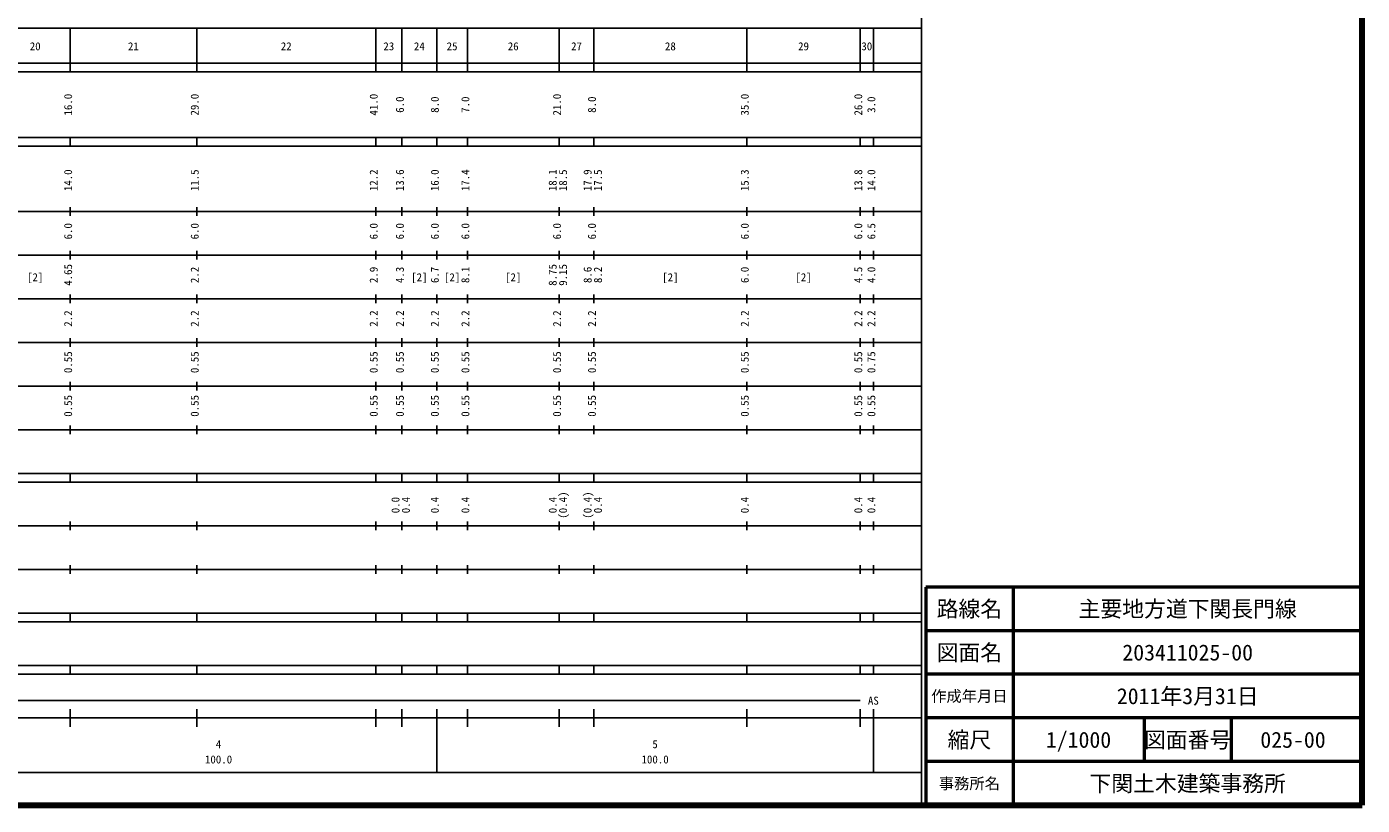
# Model space of a CAD drawing. Units: millimetres on the paper, enlarged 1000 times. Extents: x 40000 to 680000, y 20000 to 380000.
# Drawn here: x 374057 to 680000, y 20000 to 198357 of the extents above; entities that cross this region are included whole.
import ezdxf
from ezdxf.enums import TextEntityAlignment as Align

# ---------------------------------------------------------------- set-up
doc = ezdxf.new("R2010")
doc.units = ezdxf.units.MM
doc.header["$LTSCALE"] = 1000
for name, color, linetype, lineweight in [('M-TTL', 2, 'Continuous', 140), ('M-TTL-BAND', 7, 'Continuous', 25), ('M-TTL-FRAM', 2, 'Continuous', 50), ('M-TTL-LINE', 7, 'Continuous', 50)]:
    doc.layers.add(name, color=color, linetype=linetype, lineweight=lineweight)
doc.layers.add('M-TTL-TXT', color=7, linetype='Continuous')
doc.styles.add('ＭＳ ゴシック', font='')
doc.styles.get('ＭＳ ゴシック').set_extended_font_data('MS Gothic')

msp = doc.modelspace()

# ---------------------------------------------------------------- linework, layer by layer
at = {"layer": 'M-TTL'}
for p, q in [((680000, 20000), (680000, 380000)), ((40000, 20000), (680000, 20000))]:
    msp.add_line(p, q, dxfattribs=at)
at = {"layer": 'M-TTL-BAND'}
for p, q in [((579000, 20000), (579000, 370000)), ((68000, 198000), (579000, 198000)), ((384000, 188000), (384000, 198000)), ((413000, 188000), (413000, 198000)), ((454000, 188000), (454000, 198000)), ((460000, 188000), (460000, 198000)), ((468000, 188000), (468000, 198000)), ((475000, 188000), (475000, 198000)), ((496000, 188000), (496000, 198000)), ((504000, 188000), (504000, 198000)), ((539000, 188000), (539000, 198000)), ((565000, 188000), (565000, 198000)), ((568000, 188000), (568000, 198000)), ((40000, 190000), (579000, 190000)), ((40000, 188000), (579000, 188000)), ((40000, 173000), (579000, 173000)), ((384000, 171000), (384000, 173000)), ((413000, 171000), (413000, 173000)), ((454000, 171000), (454000, 173000)), ((460000, 171000), (460000, 173000)), ((468000, 171000), (468000, 173000)), ((475000, 171000), (475000, 173000)), ((496000, 171000), (496000, 173000)), ((504000, 171000), (504000, 173000)), ((539000, 171000), (539000, 173000)), ((565000, 171000), (565000, 173000)), ((568000, 171000), (568000, 173000)), ((40000, 171000), (579000, 171000)), ((384000, 155000), (384000, 157000)), ((413000, 155000), (413000, 157000)), ((454000, 155000), (454000, 157000)), ((460000, 155000), (460000, 157000)), ((468000, 155000), (468000, 157000)), ((475000, 155000), (475000, 157000)), ((496000, 155000), (496000, 157000)), ((504000, 155000), (504000, 157000)), ((539000, 155000), (539000, 157000)), ((565000, 155000), (565000, 157000)), ((568000, 155000), (568000, 157000)), ((40000, 156000), (579000, 156000)), ((384000, 145000), (384000, 147000)), ((413000, 145000), (413000, 147000)), ((454000, 145000), (454000, 147000)), ((460000, 145000), (460000, 147000)), ((468000, 145000), (468000, 147000)), ((475000, 145000), (475000, 147000)), ((496000, 145000), (496000, 147000)), ((504000, 145000), (504000, 147000)), ((539000, 145000), (539000, 147000)), ((565000, 145000), (565000, 147000)), ((568000, 145000), (568000, 147000)), ((46000, 146000), (579000, 146000)), ((52000, 136000), (579000, 136000)), ((384000, 135000), (384000, 137000)), ((413000, 135000), (413000, 137000)), ((454000, 135000), (454000, 137000)), ((460000, 135000), (460000, 137000)), ((468000, 135000), (468000, 137000)), ((475000, 135000), (475000, 137000)), ((496000, 135000), (496000, 137000)), ((504000, 135000), (504000, 137000)), ((539000, 135000), (539000, 137000)), ((565000, 135000), (565000, 137000)), ((568000, 135000), (568000, 137000)), ((46000, 126000), (579000, 126000)), ((384000, 125000), (384000, 127000)), ((413000, 125000), (413000, 127000)), ((454000, 125000), (454000, 127000)), ((460000, 125000), (460000, 127000)), ((468000, 125000), (468000, 127000)), ((475000, 125000), (475000, 127000)), ((496000, 125000), (496000, 127000)), ((504000, 125000), (504000, 127000)), ((539000, 125000), (539000, 127000)), ((565000, 125000), (565000, 127000)), ((568000, 125000), (568000, 127000)), ((384000, 115000), (384000, 117000)), ((413000, 115000), (413000, 117000)), ((454000, 115000), (454000, 117000)), ((460000, 115000), (460000, 117000)), ((468000, 115000), (468000, 117000)), ((475000, 115000), (475000, 117000)), ((496000, 115000), (496000, 117000)), ((504000, 115000), (504000, 117000)), ((539000, 115000), (539000, 117000)), ((565000, 115000), (565000, 117000)), ((568000, 115000), (568000, 117000)), ((52000, 116000), (579000, 116000)), ((46000, 106000), (579000, 106000)), ((384000, 105000), (384000, 107000)), ((413000, 105000), (413000, 107000)), ((454000, 105000), (454000, 107000)), ((460000, 105000), (460000, 107000)), ((468000, 105000), (468000, 107000)), ((475000, 105000), (475000, 107000)), ((496000, 105000), (496000, 107000)), ((504000, 105000), (504000, 107000)), ((539000, 105000), (539000, 107000)), ((565000, 105000), (565000, 107000)), ((568000, 105000), (568000, 107000)), ((40000, 96000), (579000, 96000)), ((384000, 94000), (384000, 96000)), ((413000, 94000), (413000, 96000)), ((454000, 94000), (454000, 96000)), ((460000, 94000), (460000, 96000)), ((468000, 94000), (468000, 96000)), ((475000, 94000), (475000, 96000)), ((496000, 94000), (496000, 96000)), ((504000, 94000), (504000, 96000)), ((539000, 94000), (539000, 96000)), ((565000, 94000), (565000, 96000)), ((568000, 94000), (568000, 96000)), ((40000, 94000), (579000, 94000)), ((49000, 84000), (579000, 84000)), ((384000, 83000), (384000, 85000)), ((413000, 83000), (413000, 85000)), ((454000, 83000), (454000, 85000)), ((460000, 83000), (460000, 85000)), ((468000, 83000), (468000, 85000)), ((475000, 83000), (475000, 85000)), ((496000, 83000), (496000, 85000)), ((504000, 83000), (504000, 85000)), ((539000, 83000), (539000, 85000)), ((565000, 83000), (565000, 85000)), ((568000, 83000), (568000, 85000)), ((40000, 74000), (579000, 74000)), ((384000, 73000), (384000, 75000)), ((413000, 73000), (413000, 75000)), ((454000, 73000), (454000, 75000)), ((460000, 73000), (460000, 75000)), ((468000, 73000), (468000, 75000)), ((475000, 73000), (475000, 75000)), ((496000, 73000), (496000, 75000)), ((504000, 73000), (504000, 75000)), ((539000, 73000), (539000, 75000)), ((565000, 73000), (565000, 75000)), ((568000, 73000), (568000, 75000)), ((40000, 64000), (579000, 64000)), ((40000, 62000), (579000, 62000)), ((384000, 62000), (384000, 64000)), ((413000, 62000), (413000, 64000)), ((454000, 62000), (454000, 64000)), ((460000, 62000), (460000, 64000)), ((468000, 62000), (468000, 64000)), ((475000, 62000), (475000, 64000)), ((496000, 62000), (496000, 64000)), ((504000, 62000), (504000, 64000)), ((539000, 62000), (539000, 64000)), ((565000, 62000), (565000, 64000)), ((568000, 62000), (568000, 64000)), ((40000, 52000), (579000, 52000)), ((40000, 50000), (579000, 50000)), ((384000, 50000), (384000, 52000)), ((413000, 50000), (413000, 52000)), ((454000, 50000), (454000, 52000)), ((460000, 50000), (460000, 52000)), ((468000, 50000), (468000, 52000)), ((475000, 50000), (475000, 52000)), ((496000, 50000), (496000, 52000)), ((504000, 50000), (504000, 52000)), ((539000, 50000), (539000, 52000)), ((565000, 50000), (565000, 52000)), ((568000, 50000), (568000, 52000)), ((71000, 44000), (565000, 44000)), ((40000, 40000), (579000, 40000)), ((384000, 38000), (384000, 42000)), ((413000, 38000), (413000, 42000)), ((454000, 38000), (454000, 42000)), ((460000, 38000), (460000, 42000)), ((468000, 27500), (468000, 42000)), ((475000, 38000), (475000, 42000)), ((496000, 38000), (496000, 42000)), ((504000, 38000), (504000, 42000)), ((539000, 38000), (539000, 42000)), ((565000, 38000), (565000, 42000)), ((568000, 27500), (568000, 42000)), ((68000, 27500), (579000, 27500))]:
    msp.add_line(p, q, dxfattribs=at)
at = {"layer": 'M-TTL-FRAM'}
for p, q in [((680000, 70000), (580000, 70000)), ((580000, 70000), (580000, 20000))]:
    msp.add_line(p, q, dxfattribs=at)
at = {"layer": 'M-TTL-LINE'}
for p, q in [((600000, 70000), (600000, 20000)), ((680000, 60000), (580000, 60000)), ((680000, 50000), (580000, 50000)), ((680000, 40000), (580000, 40000)), ((630000, 40000), (630000, 30000)), ((650000, 40000), (650000, 30000)), ((680000, 30000), (580000, 30000))]:
    msp.add_line(p, q, dxfattribs=at)

# ---------------------------------------------------------------- texts
at = {"layer": 'M-TTL-BAND', "style": 'ＭＳ ゴシック'}
for s, p in [('20', (376000, 192405)), ('21', (398500, 192405)), ('22', (433500, 192405)), ('23', (457000, 192405)), ('24', (464000, 192405)), ('25', (471500, 192405)), ('26', (485500, 192405)), ('27', (500000, 192405)), ('28', (521500, 192405)), ('29', (552000, 192405)), ('30', (566500, 192405)), ('[2]', (376000, 139500)), ('[2]', (464000, 139500)), ('[2]', (471500, 139500)), ('[2]', (485500, 139500)), ('[2]', (521500, 139500)), ('[2]', (552000, 139500)), ('AS', (568000, 42500)), ('4', (418000, 32523)), ('5', (518000, 32523)), ('100.0', (418000, 29033)), ('100.0', (518000, 29033))]:
    msp.add_text(s, height=1833, dxfattribs=at).set_placement(p, align=Align.BOTTOM_CENTER)
for s, p in [('16.0', (385000, 180500)), ('29.0', (414000, 180500)), ('41.0', (455000, 180500)), ('6.0', (461000, 180500)), ('8.0', (469000, 180500)), ('7.0', (476000, 180500)), ('21.0', (497000, 180500)), ('8.0', (505000, 180500)), ('35.0', (540000, 180500)), ('26.0', (566000, 180500)), ('3.0', (569000, 180500)), ('14.0', (385000, 163174)), ('11.5', (414000, 163174)), ('12.2', (455000, 163174)), ('13.6', (461000, 163174)), ('16.0', (469000, 163174)), ('17.4', (476000, 163174)), ('18.1', (496000, 163174)), ('18.5', (498370, 163174)), ('17.9', (504000, 163174)), ('17.5', (506370, 163174)), ('15.3', (540000, 163174)), ('13.8', (566000, 163174)), ('14.0', (569000, 163174)), ('6.0', (385000, 151500)), ('6.0', (414000, 151500)), ('6.0', (455000, 151500)), ('6.0', (461000, 151500)), ('6.0', (469000, 151500)), ('6.0', (476000, 151500)), ('6.0', (497000, 151500)), ('6.0', (505000, 151500)), ('6.0', (540000, 151500)), ('6.0', (566000, 151500)), ('6.5', (569000, 151500)), ('4.65', (385000, 141500)), ('8.75', (496000, 141500)), ('9.15', (498370, 141500)), ('2.2', (414000, 141500)), ('2.9', (455000, 141500)), ('4.3', (461000, 141500)), ('6.7', (469000, 141500)), ('8.1', (476000, 141500)), ('8.6', (504000, 141500)), ('8.2', (506370, 141500)), ('6.0', (540000, 141500)), ('4.5', (566000, 141500)), ('4.0', (569000, 141500)), ('2.2', (385000, 131500)), ('2.2', (414000, 131500)), ('2.2', (455000, 131500)), ('2.2', (461000, 131500)), ('2.2', (469000, 131500)), ('2.2', (476000, 131500)), ('2.2', (497000, 131500)), ('2.2', (505000, 131500)), ('2.2', (540000, 131500)), ('2.2', (566000, 131500)), ('2.2', (569000, 131500)), ('0.55', (385000, 121500)), ('0.55', (414000, 121500)), ('0.55', (455000, 121500)), ('0.55', (461000, 121500)), ('0.55', (469000, 121500)), ('0.55', (476000, 121500)), ('0.55', (497000, 121500)), ('0.55', (505000, 121500)), ('0.55', (540000, 121500)), ('0.55', (566000, 121500)), ('0.75', (569000, 121500)), ('0.55', (385000, 111500)), ('0.55', (414000, 111500)), ('0.55', (455000, 111500)), ('0.55', (461000, 111500)), ('0.55', (469000, 111500)), ('0.55', (476000, 111500)), ('0.55', (497000, 111500)), ('0.55', (505000, 111500)), ('0.55', (540000, 111500)), ('0.55', (566000, 111500)), ('0.55', (569000, 111500)), ('0.0', (460000, 88764)), ('0.4', (462370, 88764)), ('0.4', (469000, 88764)), ('0.4', (476000, 88764)), ('0.4', (496000, 88764)), ('(0.4)', (498370, 88764)), ('(0.4)', (504000, 88764)), ('0.4', (506370, 88764)), ('0.4', (540000, 88764)), ('0.4', (566000, 88764)), ('0.4', (569000, 88764))]:
    msp.add_text(s, height=1833, rotation=90, dxfattribs=at).set_placement(p, align=Align.BOTTOM_CENTER)
at = {"layer": 'M-TTL-TXT', "style": 'ＭＳ ゴシック'}
for s, height, p in [('路線名', 3666, (590000, 65000)), ('路線名', 3666, (590000, 65000)), ('主要地方道下関長門線', 3666, (640000, 65000)), ('図面名', 3666, (590000, 55000)), ('図面名', 3666, (590000, 55000)), ('203411025-00', 3666, (640000, 55000)), ('作成年月日', 2566, (590000, 45000)), ('作成年月日', 2566, (590000, 45000)), ('2011年3月31日', 3666, (640000, 45000)), ('縮尺', 3666, (590000, 35000)), ('縮尺', 3666, (590000, 35000)), ('1/1000', 3666, (615000, 35000)), ('図面番号', 3666, (640000, 35000)), ('図面番号', 3666, (640000, 35000)), ('025-00', 3666, (664125, 35000)), ('事務所名', 2566, (590000, 25000)), ('事務所名', 2566, (590000, 25000)), ('下関土木建築事務所', 3666, (640000, 25000))]:
    msp.add_text(s, height=height, dxfattribs=at).set_placement(p, align=Align.MIDDLE_CENTER)

doc.saveas('drawing.dxf')
